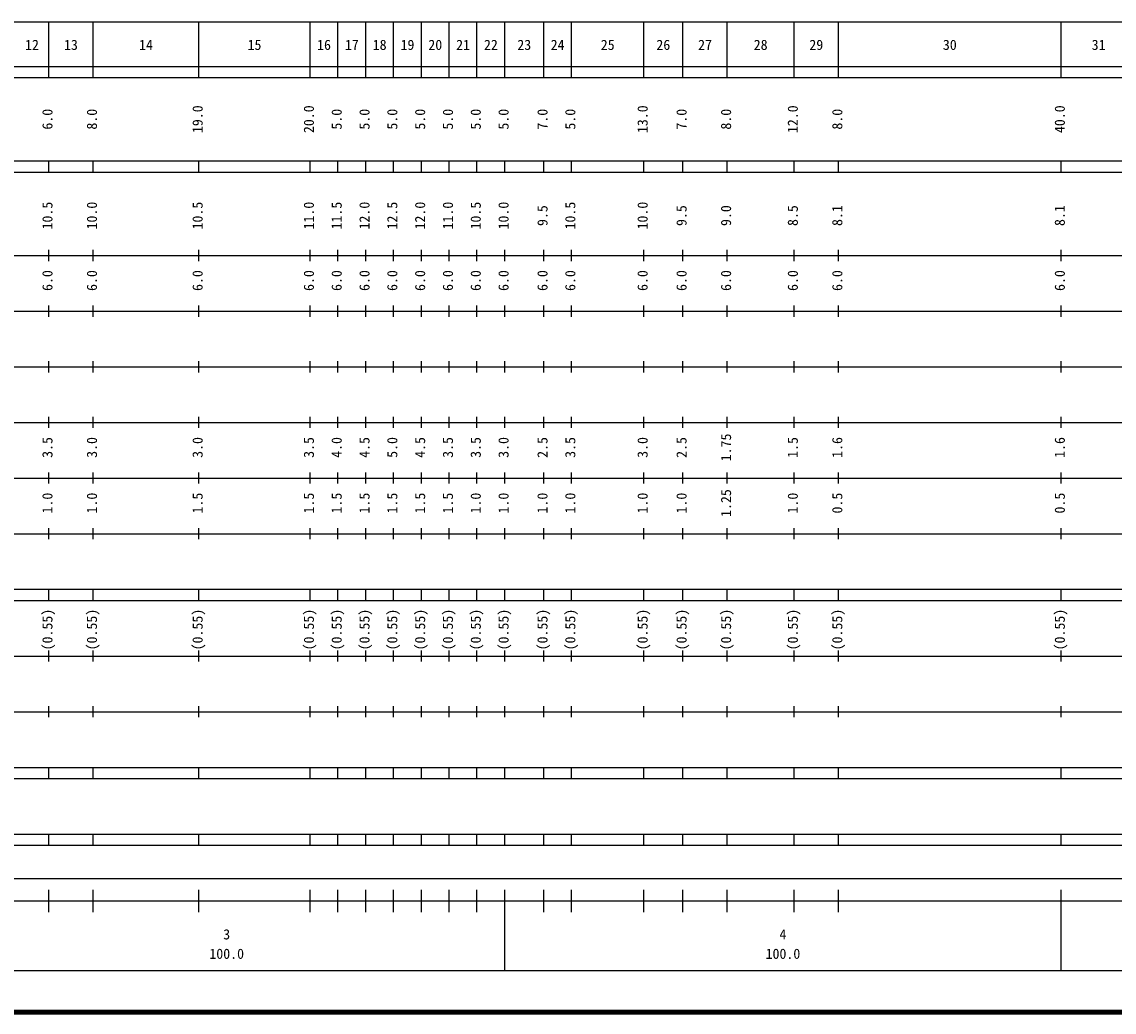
# Model space of a CAD drawing. Units: millimetres on the paper, enlarged 1000 times. Extents: x 40000 to 680000, y 20000 to 380000.
# Drawn here: x 281173 to 477546, y 20000 to 198000 of the extents above; entities that cross this region are included whole.
import ezdxf
from ezdxf.enums import TextEntityAlignment as Align

# ---------------------------------------------------------------- set-up
doc = ezdxf.new("R2010")
doc.units = ezdxf.units.MM
doc.header["$LTSCALE"] = 1000
doc.layers.add('M-TTL', color=2, linetype='Continuous', lineweight=140)
doc.layers.add('M-TTL-BAND', color=7, linetype='Continuous', lineweight=25)
doc.styles.add('ＭＳ ゴシック', font='')
doc.styles.get('ＭＳ ゴシック').set_extended_font_data('MS Gothic')

msp = doc.modelspace()

# ---------------------------------------------------------------- linework, layer by layer
at = {"layer": 'M-TTL'}
msp.add_line((40000, 20000), (680000, 20000), dxfattribs=at)
at = {"layer": 'M-TTL-BAND'}
for p, q in [((68000, 198000), (579000, 198000)), ((286000, 188000), (286000, 198000)), ((294000, 188000), (294000, 198000)), ((313000, 188000), (313000, 198000)), ((333000, 188000), (333000, 198000)), ((338000, 188000), (338000, 198000)), ((343000, 188000), (343000, 198000)), ((348000, 188000), (348000, 198000)), ((353000, 188000), (353000, 198000)), ((358000, 188000), (358000, 198000)), ((363000, 188000), (363000, 198000)), ((368000, 188000), (368000, 198000)), ((375000, 188000), (375000, 198000)), ((380000, 188000), (380000, 198000)), ((393000, 188000), (393000, 198000)), ((400000, 188000), (400000, 198000)), ((408000, 188000), (408000, 198000)), ((420000, 188000), (420000, 198000)), ((428000, 188000), (428000, 198000)), ((468000, 188000), (468000, 198000)), ((40000, 190000), (579000, 190000)), ((40000, 188000), (579000, 188000)), ((40000, 173000), (579000, 173000)), ((286000, 171000), (286000, 173000)), ((294000, 171000), (294000, 173000)), ((313000, 171000), (313000, 173000)), ((333000, 171000), (333000, 173000)), ((338000, 171000), (338000, 173000)), ((343000, 171000), (343000, 173000)), ((348000, 171000), (348000, 173000)), ((353000, 171000), (353000, 173000)), ((358000, 171000), (358000, 173000)), ((363000, 171000), (363000, 173000)), ((368000, 171000), (368000, 173000)), ((375000, 171000), (375000, 173000)), ((380000, 171000), (380000, 173000)), ((393000, 171000), (393000, 173000)), ((400000, 171000), (400000, 173000)), ((408000, 171000), (408000, 173000)), ((420000, 171000), (420000, 173000)), ((428000, 171000), (428000, 173000)), ((468000, 171000), (468000, 173000)), ((40000, 171000), (579000, 171000)), ((40000, 156000), (579000, 156000)), ((286000, 155000), (286000, 157000)), ((294000, 155000), (294000, 157000)), ((313000, 155000), (313000, 157000)), ((333000, 155000), (333000, 157000)), ((338000, 155000), (338000, 157000)), ((343000, 155000), (343000, 157000)), ((348000, 155000), (348000, 157000)), ((353000, 155000), (353000, 157000)), ((358000, 155000), (358000, 157000)), ((363000, 155000), (363000, 157000)), ((368000, 155000), (368000, 157000)), ((375000, 155000), (375000, 157000)), ((380000, 155000), (380000, 157000)), ((393000, 155000), (393000, 157000)), ((400000, 155000), (400000, 157000)), ((408000, 155000), (408000, 157000)), ((420000, 155000), (420000, 157000)), ((428000, 155000), (428000, 157000)), ((468000, 155000), (468000, 157000)), ((46000, 146000), (579000, 146000)), ((286000, 145000), (286000, 147000)), ((294000, 145000), (294000, 147000)), ((313000, 145000), (313000, 147000)), ((333000, 145000), (333000, 147000)), ((338000, 145000), (338000, 147000)), ((343000, 145000), (343000, 147000)), ((348000, 145000), (348000, 147000)), ((353000, 145000), (353000, 147000)), ((358000, 145000), (358000, 147000)), ((363000, 145000), (363000, 147000)), ((368000, 145000), (368000, 147000)), ((375000, 145000), (375000, 147000)), ((380000, 145000), (380000, 147000)), ((393000, 145000), (393000, 147000)), ((400000, 145000), (400000, 147000)), ((408000, 145000), (408000, 147000)), ((420000, 145000), (420000, 147000)), ((428000, 145000), (428000, 147000)), ((468000, 145000), (468000, 147000)), ((52000, 136000), (579000, 136000)), ((286000, 135000), (286000, 137000)), ((294000, 135000), (294000, 137000)), ((313000, 135000), (313000, 137000)), ((333000, 135000), (333000, 137000)), ((338000, 135000), (338000, 137000)), ((343000, 135000), (343000, 137000)), ((348000, 135000), (348000, 137000)), ((353000, 135000), (353000, 137000)), ((358000, 135000), (358000, 137000)), ((363000, 135000), (363000, 137000)), ((368000, 135000), (368000, 137000)), ((375000, 135000), (375000, 137000)), ((380000, 135000), (380000, 137000)), ((393000, 135000), (393000, 137000)), ((400000, 135000), (400000, 137000)), ((408000, 135000), (408000, 137000)), ((420000, 135000), (420000, 137000)), ((428000, 135000), (428000, 137000)), ((468000, 135000), (468000, 137000)), ((46000, 126000), (579000, 126000)), ((286000, 125000), (286000, 127000)), ((294000, 125000), (294000, 127000)), ((313000, 125000), (313000, 127000)), ((333000, 125000), (333000, 127000)), ((338000, 125000), (338000, 127000)), ((343000, 125000), (343000, 127000)), ((348000, 125000), (348000, 127000)), ((353000, 125000), (353000, 127000)), ((358000, 125000), (358000, 127000)), ((363000, 125000), (363000, 127000)), ((368000, 125000), (368000, 127000)), ((375000, 125000), (375000, 127000)), ((380000, 125000), (380000, 127000)), ((393000, 125000), (393000, 127000)), ((400000, 125000), (400000, 127000)), ((408000, 125000), (408000, 127000)), ((420000, 125000), (420000, 127000)), ((428000, 125000), (428000, 127000)), ((468000, 125000), (468000, 127000)), ((52000, 116000), (579000, 116000)), ((286000, 115000), (286000, 117000)), ((294000, 115000), (294000, 117000)), ((313000, 115000), (313000, 117000)), ((333000, 115000), (333000, 117000)), ((338000, 115000), (338000, 117000)), ((343000, 115000), (343000, 117000)), ((348000, 115000), (348000, 117000)), ((353000, 115000), (353000, 117000)), ((358000, 115000), (358000, 117000)), ((363000, 115000), (363000, 117000)), ((368000, 115000), (368000, 117000)), ((375000, 115000), (375000, 117000)), ((380000, 115000), (380000, 117000)), ((393000, 115000), (393000, 117000)), ((400000, 115000), (400000, 117000)), ((408000, 115000), (408000, 117000)), ((420000, 115000), (420000, 117000)), ((428000, 115000), (428000, 117000)), ((468000, 115000), (468000, 117000)), ((286000, 105000), (286000, 107000)), ((294000, 105000), (294000, 107000)), ((313000, 105000), (313000, 107000)), ((333000, 105000), (333000, 107000)), ((338000, 105000), (338000, 107000)), ((343000, 105000), (343000, 107000)), ((348000, 105000), (348000, 107000)), ((353000, 105000), (353000, 107000)), ((358000, 105000), (358000, 107000)), ((363000, 105000), (363000, 107000)), ((368000, 105000), (368000, 107000)), ((375000, 105000), (375000, 107000)), ((380000, 105000), (380000, 107000)), ((393000, 105000), (393000, 107000)), ((400000, 105000), (400000, 107000)), ((408000, 105000), (408000, 107000)), ((420000, 105000), (420000, 107000)), ((428000, 105000), (428000, 107000)), ((468000, 105000), (468000, 107000)), ((46000, 106000), (579000, 106000)), ((40000, 96000), (579000, 96000)), ((286000, 94000), (286000, 96000)), ((294000, 94000), (294000, 96000)), ((313000, 94000), (313000, 96000)), ((333000, 94000), (333000, 96000)), ((338000, 94000), (338000, 96000)), ((343000, 94000), (343000, 96000)), ((348000, 94000), (348000, 96000)), ((353000, 94000), (353000, 96000)), ((358000, 94000), (358000, 96000)), ((363000, 94000), (363000, 96000)), ((368000, 94000), (368000, 96000)), ((375000, 94000), (375000, 96000)), ((380000, 94000), (380000, 96000)), ((393000, 94000), (393000, 96000)), ((400000, 94000), (400000, 96000)), ((408000, 94000), (408000, 96000)), ((420000, 94000), (420000, 96000)), ((428000, 94000), (428000, 96000)), ((468000, 94000), (468000, 96000)), ((40000, 94000), (579000, 94000)), ((286000, 83000), (286000, 85000)), ((294000, 83000), (294000, 85000)), ((313000, 83000), (313000, 85000)), ((333000, 83000), (333000, 85000)), ((338000, 83000), (338000, 85000)), ((343000, 83000), (343000, 85000)), ((348000, 83000), (348000, 85000)), ((353000, 83000), (353000, 85000)), ((358000, 83000), (358000, 85000)), ((363000, 83000), (363000, 85000)), ((368000, 83000), (368000, 85000)), ((375000, 83000), (375000, 85000)), ((380000, 83000), (380000, 85000)), ((393000, 83000), (393000, 85000)), ((400000, 83000), (400000, 85000)), ((408000, 83000), (408000, 85000)), ((420000, 83000), (420000, 85000)), ((428000, 83000), (428000, 85000)), ((468000, 83000), (468000, 85000)), ((49000, 84000), (579000, 84000)), ((286000, 73000), (286000, 75000)), ((294000, 73000), (294000, 75000)), ((313000, 73000), (313000, 75000)), ((333000, 73000), (333000, 75000)), ((338000, 73000), (338000, 75000)), ((343000, 73000), (343000, 75000)), ((348000, 73000), (348000, 75000)), ((353000, 73000), (353000, 75000)), ((358000, 73000), (358000, 75000)), ((363000, 73000), (363000, 75000)), ((368000, 73000), (368000, 75000)), ((375000, 73000), (375000, 75000)), ((380000, 73000), (380000, 75000)), ((393000, 73000), (393000, 75000)), ((400000, 73000), (400000, 75000)), ((408000, 73000), (408000, 75000)), ((420000, 73000), (420000, 75000)), ((428000, 73000), (428000, 75000)), ((468000, 73000), (468000, 75000)), ((40000, 74000), (579000, 74000)), ((40000, 64000), (579000, 64000)), ((286000, 62000), (286000, 64000)), ((294000, 62000), (294000, 64000)), ((313000, 62000), (313000, 64000)), ((333000, 62000), (333000, 64000)), ((338000, 62000), (338000, 64000)), ((343000, 62000), (343000, 64000)), ((348000, 62000), (348000, 64000)), ((353000, 62000), (353000, 64000)), ((358000, 62000), (358000, 64000)), ((363000, 62000), (363000, 64000)), ((368000, 62000), (368000, 64000)), ((375000, 62000), (375000, 64000)), ((380000, 62000), (380000, 64000)), ((393000, 62000), (393000, 64000)), ((400000, 62000), (400000, 64000)), ((408000, 62000), (408000, 64000)), ((420000, 62000), (420000, 64000)), ((428000, 62000), (428000, 64000)), ((468000, 62000), (468000, 64000)), ((40000, 62000), (579000, 62000)), ((40000, 52000), (579000, 52000)), ((286000, 50000), (286000, 52000)), ((294000, 50000), (294000, 52000)), ((313000, 50000), (313000, 52000)), ((333000, 50000), (333000, 52000)), ((338000, 50000), (338000, 52000)), ((343000, 50000), (343000, 52000)), ((348000, 50000), (348000, 52000)), ((353000, 50000), (353000, 52000)), ((358000, 50000), (358000, 52000)), ((363000, 50000), (363000, 52000)), ((368000, 50000), (368000, 52000)), ((375000, 50000), (375000, 52000)), ((380000, 50000), (380000, 52000)), ((393000, 50000), (393000, 52000)), ((400000, 50000), (400000, 52000)), ((408000, 50000), (408000, 52000)), ((420000, 50000), (420000, 52000)), ((428000, 50000), (428000, 52000)), ((468000, 50000), (468000, 52000)), ((40000, 50000), (579000, 50000)), ((71000, 44000), (565000, 44000)), ((286000, 38000), (286000, 42000)), ((294000, 38000), (294000, 42000)), ((313000, 38000), (313000, 42000)), ((333000, 38000), (333000, 42000)), ((338000, 38000), (338000, 42000)), ((343000, 38000), (343000, 42000)), ((348000, 38000), (348000, 42000)), ((353000, 38000), (353000, 42000)), ((358000, 38000), (358000, 42000)), ((363000, 38000), (363000, 42000)), ((368000, 27500), (368000, 42000)), ((375000, 38000), (375000, 42000)), ((380000, 38000), (380000, 42000)), ((393000, 38000), (393000, 42000)), ((400000, 38000), (400000, 42000)), ((408000, 38000), (408000, 42000)), ((420000, 38000), (420000, 42000)), ((428000, 38000), (428000, 42000)), ((468000, 27500), (468000, 42000)), ((40000, 40000), (579000, 40000)), ((68000, 27500), (579000, 27500))]:
    msp.add_line(p, q, dxfattribs=at)

# ---------------------------------------------------------------- texts
at = {"layer": 'M-TTL-BAND', "style": 'ＭＳ ゴシック'}
for s, p in [('12', (283000, 192405)), ('13', (290000, 192405)), ('14', (303500, 192405)), ('15', (323000, 192405)), ('16', (335500, 192405)), ('17', (340500, 192405)), ('18', (345500, 192405)), ('19', (350500, 192405)), ('20', (355500, 192405)), ('21', (360500, 192405)), ('22', (365500, 192405)), ('23', (371500, 192405)), ('24', (377500, 192405)), ('25', (386500, 192405)), ('26', (396500, 192405)), ('27', (404000, 192405)), ('28', (414000, 192405)), ('29', (424000, 192405)), ('30', (448000, 192405)), ('31', (474750, 192405)), ('3', (318000, 32523)), ('4', (418000, 32523)), ('100.0', (318000, 29033)), ('100.0', (418000, 29033))]:
    msp.add_text(s, height=1833, dxfattribs=at).set_placement(p, align=Align.BOTTOM_CENTER)
for s, p in [('19.0', (314228, 180500)), ('20.0', (334228, 180500)), ('13.0', (394228, 180500)), ('12.0', (421228, 180500)), ('40.0', (469228, 180500)), ('6.0', (287228, 180500)), ('8.0', (295228, 180500)), ('5.0', (339228, 180500)), ('5.0', (344228, 180500)), ('5.0', (349228, 180500)), ('5.0', (354228, 180500)), ('5.0', (359228, 180500)), ('5.0', (364228, 180500)), ('5.0', (369228, 180500)), ('7.0', (376228, 180500)), ('5.0', (381228, 180500)), ('7.0', (401228, 180500)), ('8.0', (409228, 180500)), ('8.0', (429228, 180500)), ('10.5', (287228, 163174)), ('10.0', (295228, 163174)), ('10.5', (314228, 163174)), ('11.0', (334228, 163174)), ('11.5', (339228, 163174)), ('12.0', (344228, 163174)), ('12.5', (349228, 163174)), ('12.0', (354228, 163174)), ('11.0', (359228, 163174)), ('10.5', (364228, 163174)), ('10.0', (369228, 163174)), ('10.5', (381228, 163174)), ('10.0', (394228, 163174)), ('9.5', (376228, 163174)), ('9.5', (401228, 163174)), ('9.0', (409228, 163174)), ('8.5', (421228, 163174)), ('8.1', (429228, 163174)), ('8.1', (469228, 163174)), ('6.0', (287228, 151500)), ('6.0', (295228, 151500)), ('6.0', (314228, 151500)), ('6.0', (334228, 151500)), ('6.0', (339228, 151500)), ('6.0', (344228, 151500)), ('6.0', (349228, 151500)), ('6.0', (354228, 151500)), ('6.0', (359228, 151500)), ('6.0', (364228, 151500)), ('6.0', (369228, 151500)), ('6.0', (376228, 151500)), ('6.0', (381228, 151500)), ('6.0', (394228, 151500)), ('6.0', (401228, 151500)), ('6.0', (409228, 151500)), ('6.0', (421228, 151500)), ('6.0', (429228, 151500)), ('6.0', (469228, 151500)), ('1.75', (409228, 121500)), ('3.5', (287228, 121500)), ('3.0', (295228, 121500)), ('3.0', (314228, 121500)), ('3.5', (334228, 121500)), ('4.0', (339228, 121500)), ('4.5', (344228, 121500)), ('5.0', (349228, 121500)), ('4.5', (354228, 121500)), ('3.5', (359228, 121500)), ('3.5', (364228, 121500)), ('3.0', (369228, 121500)), ('2.5', (376228, 121500)), ('3.5', (381228, 121500)), ('3.0', (394228, 121500)), ('2.5', (401228, 121500)), ('1.5', (421228, 121500)), ('1.6', (429228, 121500)), ('1.6', (469228, 121500)), ('1.0', (287228, 111500)), ('1.0', (295228, 111500)), ('1.5', (314228, 111500)), ('1.5', (334228, 111500)), ('1.5', (339228, 111500)), ('1.5', (344228, 111500)), ('1.5', (349228, 111500)), ('1.5', (354228, 111500)), ('1.5', (359228, 111500)), ('1.0', (364228, 111500)), ('1.0', (369228, 111500)), ('1.0', (376228, 111500)), ('1.0', (381228, 111500)), ('1.0', (394228, 111500)), ('1.0', (401228, 111500)), ('1.25', (409228, 111500)), ('1.0', (421228, 111500)), ('0.5', (429228, 111500)), ('0.5', (469228, 111500)), ('(0.55)', (287228, 88764)), ('(0.55)', (295228, 88764)), ('(0.55)', (314228, 88764)), ('(0.55)', (334228, 88764)), ('(0.55)', (339228, 88764)), ('(0.55)', (344228, 88764)), ('(0.55)', (349228, 88764)), ('(0.55)', (354228, 88764)), ('(0.55)', (359228, 88764)), ('(0.55)', (364228, 88764)), ('(0.55)', (369228, 88764)), ('(0.55)', (376228, 88764)), ('(0.55)', (381228, 88764)), ('(0.55)', (394228, 88764)), ('(0.55)', (401228, 88764)), ('(0.55)', (409228, 88764)), ('(0.55)', (421228, 88764)), ('(0.55)', (429228, 88764)), ('(0.55)', (469228, 88764))]:
    msp.add_text(s, height=1833, rotation=90, dxfattribs=at).set_placement(p, align=Align.BOTTOM_CENTER)

doc.saveas('drawing.dxf')
